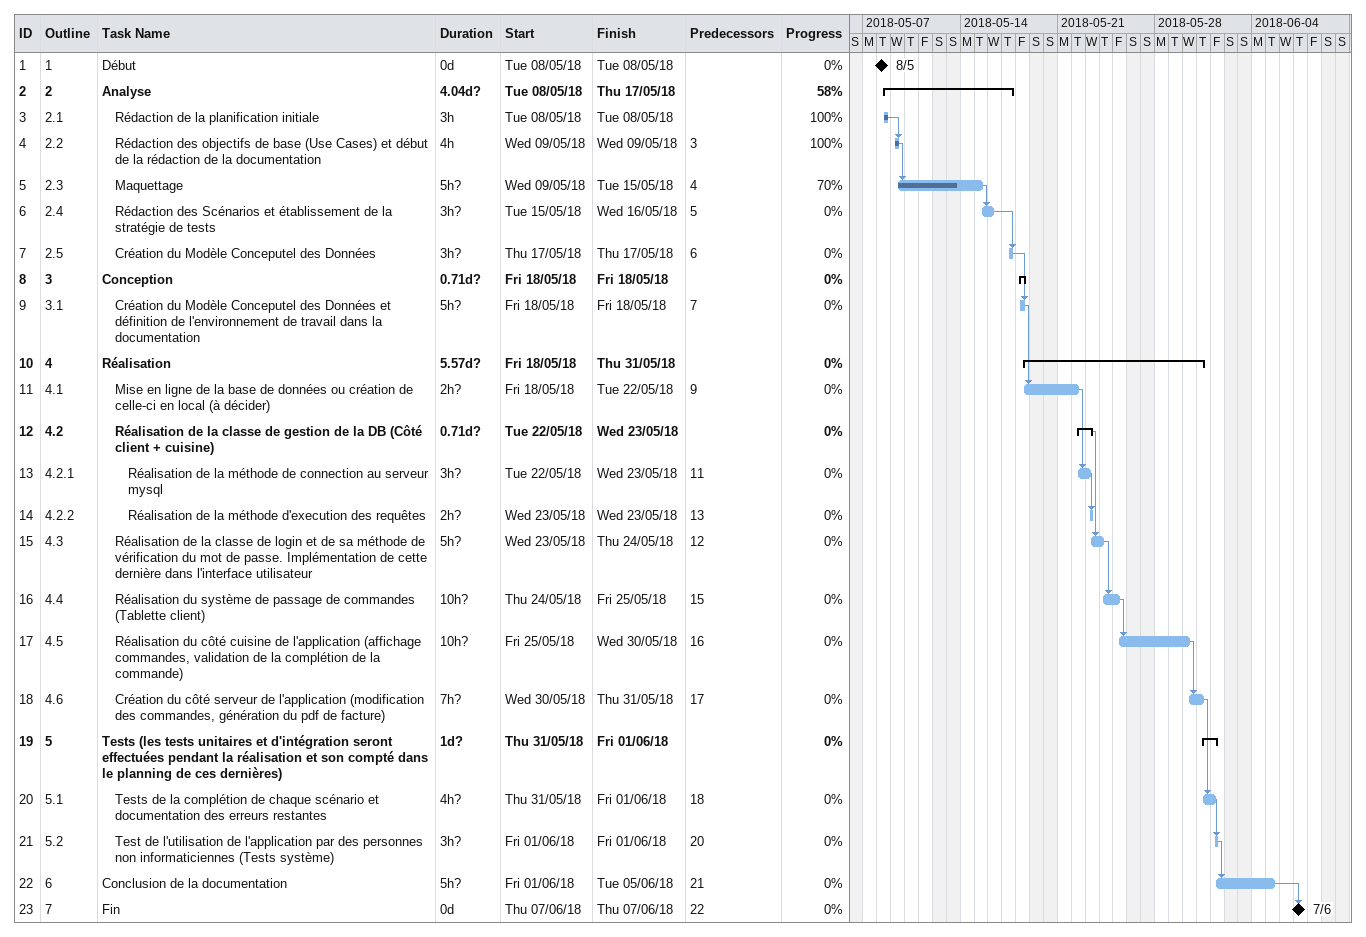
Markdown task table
| ID | WBS | Task | Duration | Start | Finish | Predecessors | % complete |
|---|---|---|---|---|---|---|---|
| 1 | 1 | Début | 0d | 2018-05-08 | 2018-05-08 |  | 0 |
| 2 | 2 | **Analyse** | 4.04d? | 2018-05-08 | 2018-05-17 |  | 58 |
| 3 | 2.1 | Rédaction de la planification initiale | 3h | 2018-05-08 | 2018-05-08 |  | 100 |
| 4 | 2.2 | Rédaction des objectifs de base (Use Cases) et début de la rédaction de la documentation | 4h | 2018-05-09 | 2018-05-09 | 3 | 100 |
| 5 | 2.3 | Maquettage | 5h? | 2018-05-09 | 2018-05-15 | 4 | 70 |
| 6 | 2.4 | Rédaction des Scénarios et établissement de la stratégie de tests | 3h? | 2018-05-15 | 2018-05-16 | 5 | 0 |
| 7 | 2.5 | Création du Modèle Conceputel des Données | 3h? | 2018-05-17 | 2018-05-17 | 6 | 0 |
| 8 | 3 | **Conception** | 0.71d? | 2018-05-18 | 2018-05-18 |  | 0 |
| 9 | 3.1 | Création du Modèle Conceputel des Données et définition de l'environnement de travail dans la documentation | 5h? | 2018-05-18 | 2018-05-18 | 7 | 0 |
| 10 | 4 | **Réalisation** | 5.57d? | 2018-05-18 | 2018-05-31 |  | 0 |
| 11 | 4.1 | Mise en ligne de la base de données ou création de celle-ci en local (à décider) | 2h? | 2018-05-18 | 2018-05-22 | 9 | 0 |
| 12 | 4.2 | **Réalisation de la classe de gestion de la DB (Côté client + cuisine)** | 0.71d? | 2018-05-22 | 2018-05-23 |  | 0 |
| 13 | 4.2.1 | Réalisation de la méthode de connection au serveur mysql | 3h? | 2018-05-22 | 2018-05-23 | 11 | 0 |
| 14 | 4.2.2 | Réalisation de la méthode d'execution des requêtes | 2h? | 2018-05-23 | 2018-05-23 | 13 | 0 |
| 15 | 4.3 | Réalisation de la classe de login et de sa méthode de vérification du mot de passe. Implémentation de cette dernière dans l'interface utilisateur | 5h? | 2018-05-23 | 2018-05-24 | 12 | 0 |
| 16 | 4.4 | Réalisation du système de passage de commandes (Tablette client) | 10h? | 2018-05-24 | 2018-05-25 | 15 | 0 |
| 17 | 4.5 | Réalisation du côté cuisine de l'application (affichage commandes, validation de la complétion de la commande) | 10h? | 2018-05-25 | 2018-05-30 | 16 | 0 |
| 18 | 4.6 | Création du côté serveur de l'application (modification des commandes, génération du pdf de facture) | 7h? | 2018-05-30 | 2018-05-31 | 17 | 0 |
| 19 | 5 | **Tests (les tests unitaires et d'intégration seront effectuées pendant la réalisation et son compté dans le planning de ces dernières)** | 1d? | 2018-05-31 | 2018-06-01 |  | 0 |
| 20 | 5.1 | Tests de la complétion de chaque scénario et documentation des erreurs restantes | 4h? | 2018-05-31 | 2018-06-01 | 18 | 0 |
| 21 | 5.2 | Test de l'utilisation de l'application par des personnes non informaticiennes (Tests système) | 3h? | 2018-06-01 | 2018-06-01 | 20 | 0 |
| 22 | 6 | Conclusion de la documentation | 5h? | 2018-06-01 | 2018-06-05 | 21 | 0 |
| 23 | 7 | Fin | 0d | 2018-06-07 | 2018-06-07 | 22 | 0 |
